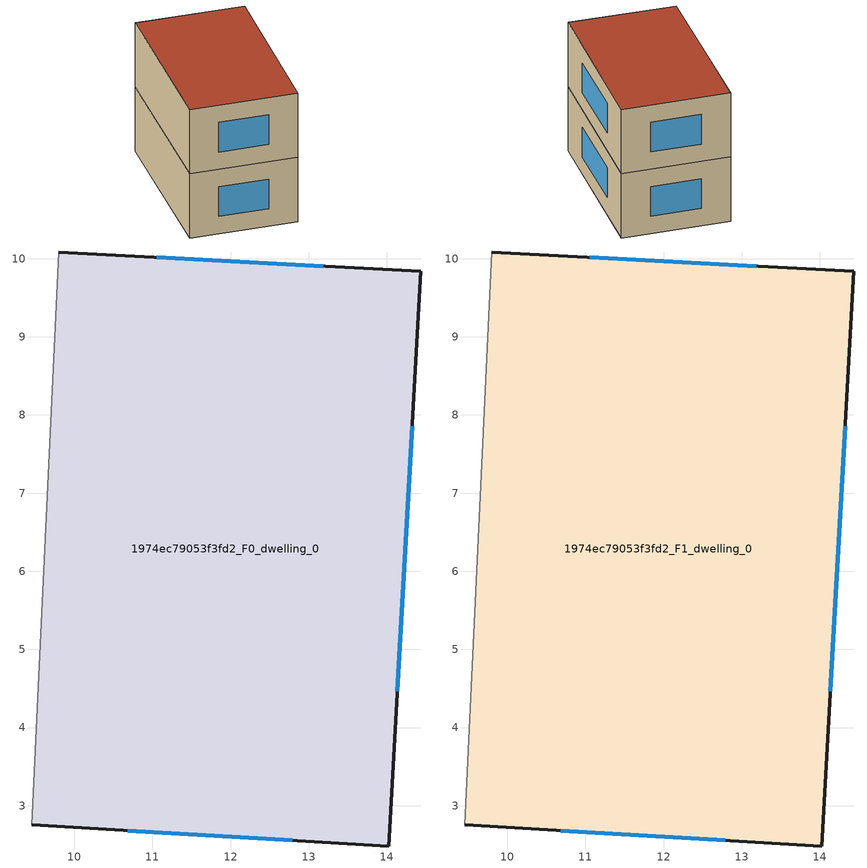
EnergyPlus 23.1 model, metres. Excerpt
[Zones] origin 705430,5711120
1974ec79053f3fd2_F0_dwelling_0
 floor ground (EU_floor_Construction): 14.44,9.84 14.03,2.48 9.45,2.75 9.81,10.09 z0
 wall outside (EU_wall_Construction): 9.45,2.75 14.03,2.48 14.44,9.84 9.81,10.09 z0:3
 wall adiabatic (EU_wall_Construction): 9.81,10.09 9.45,2.75 z0:3
 window (EU_Window_Construction): 13.19,9.91 11.05,10.02 / 14.14,4.47 14.33,7.86 / 10.69,2.68 12.79,2.56 z0.81:2.19
1974ec79053f3fd2_F1_dwelling_0
 floor to 1974ec79053f3fd2_F0_dwelling_0 (EU_floor_Construction): 14.44,9.84 14.02,2.48 9.45,2.75 9.8,10.09 z3
 wall outside (EU_wall_Construction): 9.45,2.75 14.03,2.48 14.44,9.84 9.81,10.09 z3:6
 wall adiabatic (EU_wall_Construction): 9.81,10.09 9.45,2.75 z3:6
 window (EU_Window_Construction): 13.19,9.91 11.05,10.02 / 14.14,4.47 14.33,7.86 / 10.69,2.68 12.79,2.56 z3.81:5.19
 roof outside (EU_roof_Construction): 14.03,2.48 14.44,9.84 9.81,10.09 9.45,2.75 z6
shading: 9.84,10.08 9.46,2.76 z0:6
[Building]
EU S2 Campaign: North Axis=0; Terrain=City; Solar Distribution=FullExterior
[Site:Location]
London: Latitude=51.5; Longitude=-0.5; Time Zone=0; Elevation=25
[SizingPeriod:WeatherFileDays]
AnnualSizingPeriod: Begin Month=1; Begin Day of Month=1; End Month=12; End Day of Month=31; Day of Week for Start Day=Monday; Use Weather File Daylight Saving Period=No; Use Weather File Rain and Snow Indicators=No
[MATERIAL]
EU_InternalMass_Material: Roughness=MediumRough; Thickness=0.1; Conductivity=1; Density=1800; Specific Heat=900; Thermal Absorptance=0.9; Solar Absorptance=0.7; Visible Absorptance=0.7
[MATERIAL:NOMASS] Roughness=MediumRough; Thermal Absorptance=0.9; Solar Absorptance=0.7; Visible Absorptance=0.7
Name | Thermal Resistance
EU_wall_NoMass | 0.555556
EU_roof_NoMass | 0.510204
EU_floor_NoMass | 1.68919
[WINDOWMATERIAL:SIMPLEGLAZINGSYSTEM]
EU_Window_SimpleGlazing: UFactor=3.96; Solar Heat Gain Coefficient=0.85; Visible Transmittance=0.85
[CONSTRUCTION]
EU_wall_Construction: EU_wall_NoMass
EU_roof_Construction: EU_roof_NoMass
EU_floor_Construction: EU_floor_NoMass
EU_Window_Construction: EU_Window_SimpleGlazing
EU_InternalMass_Construction: EU_InternalMass_Material
[ZONE] Type=1; Multiplier=1; Ceiling Height=autocalculate; Floor Area=autocalculate; Part of Total Floor Area=Yes
Name | Volume
1974ec79053f3fd2_F0_dwelling_0 | 101.64
1974ec79053f3fd2_F1_dwelling_0 | 101.641
[INTERNALMASS] Construction=EU_InternalMass_Construction; Surface Area=33.88
Name | Zone or ZoneList
1974ec79053f3fd2_F0_dwelling_0_EU_InternalMass | 1974ec79053f3fd2_F0_dwelling_0
1974ec79053f3fd2_F1_dwelling_0_EU_InternalMass | 1974ec79053f3fd2_F1_dwelling_0
[OTHEREQUIPMENT] Fuel Type=Electricity; Design Level Calculation Method=Watts/Area; Power per Zone Floor Area=1; Fraction Latent=0; Fraction Radiant=0; Fraction Lost=0; Carbon Dioxide Generation Rate=0; EndUse Subcategory=EU_Step8_InternalGains
Name | Zone or ZoneList or Space or SpaceList | Schedule
EU_Step8_InternalGain_1974ec79053f3fd2_F0_dwelling_0_f000 | 1974ec79053f3fd2_F0_dwelling_0 | EU_Step8_GainSchedule_1974ec79053f3fd2_F0_dwelling_0_f000
EU_Step8_InternalGain_1974ec79053f3fd2_F1_dwelling_0_f000 | 1974ec79053f3fd2_F1_dwelling_0 | EU_Step8_GainSchedule_1974ec79053f3fd2_F1_dwelling_0_f000
[ZONEVENTILATION:DESIGNFLOWRATE] Schedule=EU_AlwaysOn; Design Flow Rate Calculation Method=AirChanges/Hour; Air Changes per Hour=0.48; Ventilation Type=Natural; Fan Pressure Rise=0; Fan Total Efficiency=1; Constant Term Coefficient=1; Temperature Term Coefficient=0; Velocity Term Coefficient=0; Velocity Squared Term Coefficient=0; Minimum Indoor Temperature=-100; Maximum Indoor Temperature=100; Delta Temperature=-100; Minimum Outdoor Temperature=-100; Maximum Outdoor Temperature=100; Maximum Wind Speed=40
Name | Zone or ZoneList or Space or SpaceList
EU_ConstantAir_1974ec79053f3fd2_F0_dwelling_0 | 1974ec79053f3fd2_F0_dwelling_0
EU_ConstantAir_1974ec79053f3fd2_F1_dwelling_0 | 1974ec79053f3fd2_F1_dwelling_0
[HVACTEMPLATE:THERMOSTAT] Constant Heating Setpoint=20; Constant Cooling Setpoint=50
EU_HeatOnly_1974ec79053f3fd2_F0_dwelling_0; EU_HeatOnly_1974ec79053f3fd2_F1_dwelling_0
[HVACTEMPLATE:ZONE:IDEALLOADSAIRSYSTEM] System Availability Schedule=EU_AlwaysOn; Maximum Heating Supply Air Temperature=50; Minimum Cooling Supply Air Temperature=13; Maximum Heating Supply Air Humidity Ratio=0.0156; Minimum Cooling Supply Air Humidity Ratio=0.0077; Heating Limit=NoLimit; Cooling Limit=NoLimit; Heating Availability Schedule=EU_AlwaysOn; Cooling Availability Schedule=EU_CoolingOff; Dehumidification Control Type=ConstantSensibleHeatRatio; Cooling Sensible Heat Ratio=0.7; Dehumidification Setpoint=60; Humidification Control Type=None; Humidification Setpoint=30; Outdoor Air Method=None; Outdoor Air Flow Rate per Person=0.00944; Outdoor Air Flow Rate per Zone Floor Area=0; Outdoor Air Flow Rate per Zone=0; Demand Controlled Ventilation Type=None; Outdoor Air Economizer Type=NoEconomizer; Heat Recovery Type=None; Sensible Heat Recovery Effectiveness=0.7; Latent Heat Recovery Effectiveness=0.65
Name | Template Thermostat
1974ec79053f3fd2_F0_dwelling_0 | EU_HeatOnly_1974ec79053f3fd2_F0_dwelling_0
1974ec79053f3fd2_F1_dwelling_0 | EU_HeatOnly_1974ec79053f3fd2_F1_dwelling_0
[SIZING:ZONE] Zone Cooling Design Supply Air Temperature Input Method=SupplyAirTemperature; Zone Cooling Design Supply Air Temperature=13; Zone Heating Design Supply Air Temperature Input Method=SupplyAirTemperature; Zone Heating Design Supply Air Temperature=50; Zone Cooling Design Supply Air Humidity Ratio=0.008; Zone Heating Design Supply Air Humidity Ratio=0.008; Cooling Design Air Flow Method=DesignDay; Cooling Design Air Flow Rate=0; Cooling Minimum Air Flow per Zone Floor Area=0.000762; Cooling Minimum Air Flow=0; Cooling Minimum Air Flow Fraction=0.2; Heating Design Air Flow Method=DesignDay; Heating Design Air Flow Rate=0; Heating Maximum Air Flow per Zone Floor Area=0.002032; Heating Maximum Air Flow=0.141576; Heating Maximum Air Flow Fraction=0.3; Account for Dedicated Outdoor Air System=No; Dedicated Outdoor Air System Control Strategy=NeutralSupplyAir; Dedicated Outdoor Air Low Setpoint Temperature for Design=autosize; Dedicated Outdoor Air High Setpoint Temperature for Design=autosize; Zone Load Sizing Method=Sensible Load Only No Latent Load; Zone Latent Cooling Design Supply Air Humidity Ratio Input Method=HumidityRatioDifference; Zone Cooling Design Supply Air Humidity Ratio Difference=0.005; Zone Latent Heating Design Supply Air Humidity Ratio Input Method=HumidityRatioDifference; Zone Humidification Design Supply Air Humidity Ratio Difference=0.005
1974ec79053f3fd2_F0_dwelling_0; 1974ec79053f3fd2_F1_dwelling_0
[SCHEDULE:CONSTANT]
Name | Hourly Value
EU_AlwaysOn | 1
EU_CoolingOff | 0
[SCHEDULE:FILE] Column Number=1; Rows to Skip at Top=0; Number of Hours of Data=8760; Column Separator=Comma; Interpolate to Timestep=No; Minutes per Item=60; Adjust Schedule for Daylight Savings=Yes
Name | File
EU_Step8_GainSchedule_1974ec79053f3fd2_F0_dwelling_0_f000 | ../../schedules/1974ec79053f3fd2/1974ec79053f3fd2_F0_dwelling_0_f000_gain.csv
EU_Step8_GainSchedule_1974ec79053f3fd2_F1_dwelling_0_f000 | ../../schedules/1974ec79053f3fd2/1974ec79053f3fd2_F1_dwelling_0_f000_gain.csv
